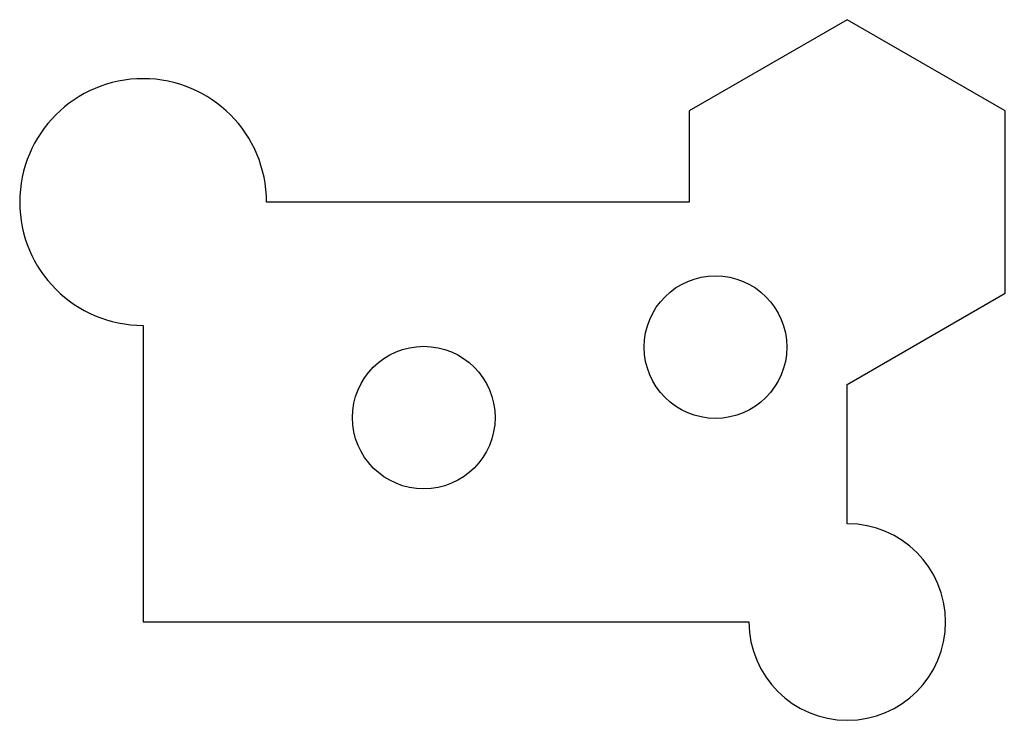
# Model space of a CAD drawing. Header units: millimetres. Extents: x 18 to 170, y 15 to 123.
import ezdxf

# ---------------------------------------------------------------- set-up
doc = ezdxf.new("R2010")
doc.units = ezdxf.units.MM

msp = doc.modelspace()

# ---------------------------------------------------------------- linework, layer by layer
for points in [[(145.38, 66.45), (169.77, 80.53), (169.77, 108.69), (145.38, 122.77), (120.99, 108.69), (120.99, 94.61)], [(120.99, 94.61), (55.73, 94.61)], [(36.68, 75.56), (36.68, 29.76), (130.2, 29.76)], [(145.38, 44.94), (145.38, 66.45)]]:
    msp.add_lwpolyline(points)
for centre in [(125.03, 72.21), (80, 61.32)]:
    msp.add_circle(centre, 11.01)
for centre, radius, start, end in [((36.68, 94.61), 19.05, 0, 270), ((145.38, 29.76), 15.18, 180, 90)]:
    msp.add_arc(centre, radius, start, end)

doc.saveas('drawing.dxf')
